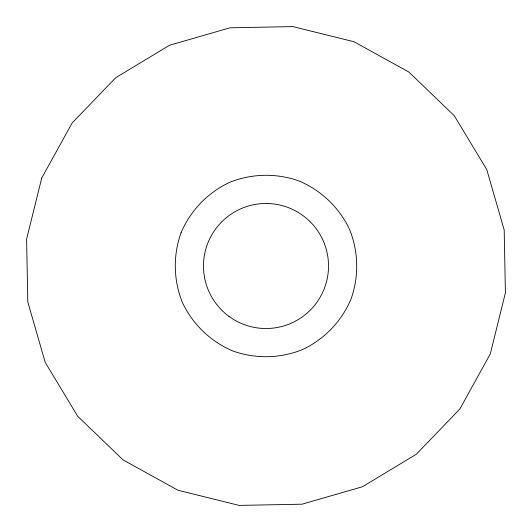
<?xml version="1.0" encoding="UTF-8"?>
<svg xmlns="http://www.w3.org/2000/svg" width="532" height="532" viewBox="0 0 532 532"><rect width="100%" height="100%" fill="white"/><g stroke="black" fill="none" stroke-linecap="round" stroke-linejoin="round"><path stroke-width="0.8" d="M41.709 178.094L26.6 239.141L27.804 302.016L45.24 362.438L77.725 416.29L123.038 459.894L178.094 490.291L239.141 505.4L302.016 504.196L362.438 486.76L416.29 454.275L459.894 408.962L490.291 353.906L505.4 292.859L504.196 229.984L486.76 169.562L454.275 115.71L408.962 72.106L353.906 41.709L292.859 26.6L229.984 27.804L169.562 45.24L115.71 77.725L72.106 123.038L41.709 178.094M181.066 232.71C172.933 255.373 173.412 280.184 182.41 302.515C192.677 324.294 210.559 341.497 232.71 350.934C255.373 359.067 280.184 358.588 302.515 349.591C324.294 339.323 341.497 321.441 350.934 299.29C359.067 276.627 358.588 251.816 349.591 229.485C339.323 207.706 321.441 190.503 299.29 181.066C276.627 172.933 251.816 173.412 229.485 182.41C207.706 192.677 190.503 210.559 181.066 232.71M228.9 316.321A62.517 62.517 0 0 0 328.131 272.969A62.517 62.517 0 0 0 240.969 208.71A62.517 62.517 0 0 0 228.9 316.321"/></g></svg>
